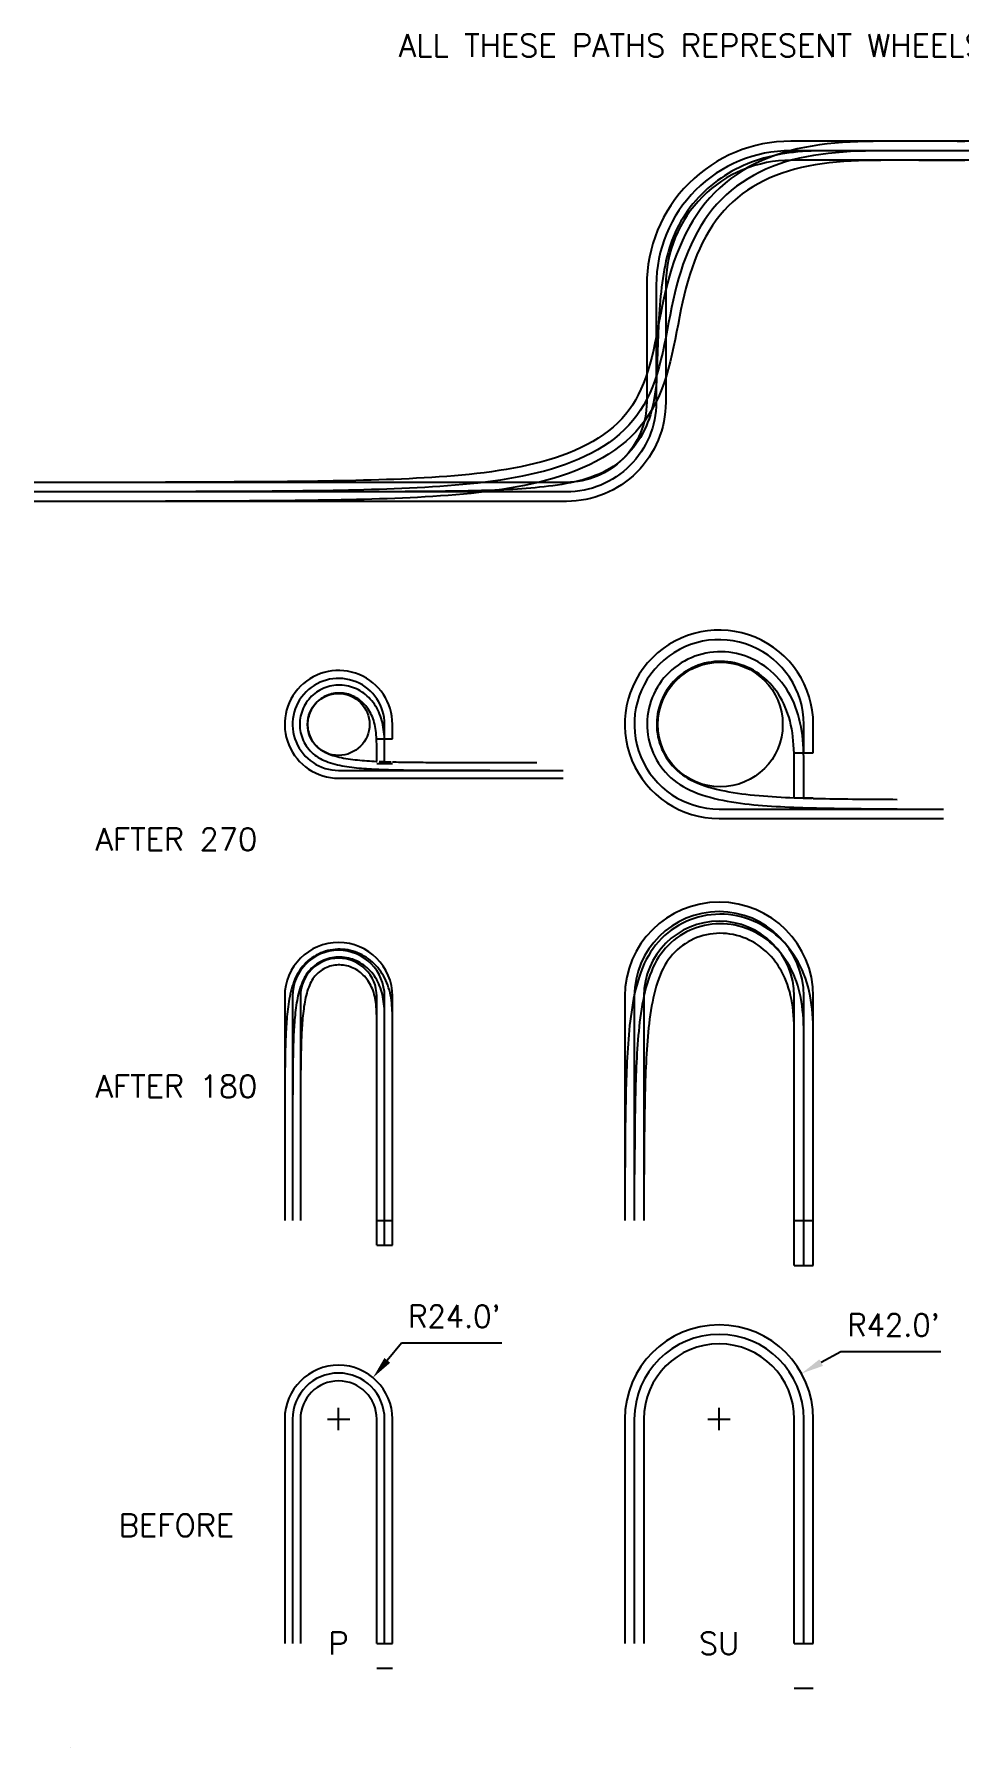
# Model space of a CAD drawing. Extents: x -16 to 1510, y -28 to 1191.
# Drawn here: x -16 to 396, y 0 to 764 of the extents above; entities that cross this region are included whole.
import ezdxf
from ezdxf.enums import TextEntityAlignment as Align

# ---------------------------------------------------------------- set-up
doc = ezdxf.new("R2010")
doc.units = 0
doc.header["$MEASUREMENT"] = 0
for name, color, linetype in [('C-TURN-TRCK-BODY', 1, 'Continuous'), ('CENTERLINE', 2, 'Continuous'), ('checkcircle', 1, 'Continuous'), ('FRONT WHEEL', 3, 'Continuous'), ('REAR WHEEL', 6, 'Continuous'), ('STARTING AXLES', 7, 'Continuous'), ('text', 7, 'Continuous')]:
    doc.layers.add(name, color=color, linetype=linetype)
doc.styles.add('ROMANS', font='romans.shx', dxfattribs={"width": 0.95})
doc.styles.get("Standard").update_dxf_attribs({"font": 'ROMANS.shx', "width": 0.95})
doc.dimstyles.get("Standard").update_dxf_attribs({"dimscale": 100, "dimtxt": 0.1, "dimasz": 0.1, "dimexe": 0.05, "dimexo": 0.05, "dimgap": 0.025, "dimtad": 0, "dimtih": 1, "dimtoh": 1, "dimdec": 1, "dimzin": 0, "dimdsep": 46, "dimtxsty": 'ROMANS', "dimcen": 0.05, "dimadec": 0, "dimazin": 0, "dimtfac": 1, "dimtdec": 1, "dimtofl": 0, "dimtmove": 0, "dimatfit": 3, "dimfxl": 1, "dimtvp": 1, "dimtolj": 1, "dimtzin": 0, "dimarcsym": 0})

# ---------------------------------------------------------------- blocks, each defined once
blk = doc.blocks.new('*D1')
at = {"layer": 'Defpoints', "color": 0, "transparency": 16777216}
for p in [(134.97, 164.98), (119.64, 146.51)]:
    blk.add_point(p, dxfattribs=at)
at = {"layer": 'text', "color": 0, "lineweight": -2, "transparency": 16777216}
for p, q in [((147.74, 180.37), (141.35, 172.68)), ((192.31, 180.37), (147.74, 180.37)), ((114.64, 146.51), (124.64, 146.51)), ((119.64, 141.51), (119.64, 151.51))]:
    blk.add_line(p, q, dxfattribs=at)
at = {"layer": 'text', "color": 0, "transparency": 16777216}
blk.add_solid([(140.07, 173.74), (142.63, 171.61), (134.97, 164.98)], dxfattribs=at)
at = {"layer": 'text', "color": 0, "transparency": 16777216, "insert": (171.27, 192.28), "char_height": 10, "attachment_point": 5, "style": 'ROMANS'}
blk.add_mtext("\\A1;R24.0'", dxfattribs=at)
blk = doc.blocks.new('*D2')
at = {"layer": 'Defpoints', "color": 0, "transparency": 16777216}
for p in [(325.93, 166.84), (289.17, 146.51)]:
    blk.add_point(p, dxfattribs=at)
at = {"layer": 'text', "color": 0, "lineweight": -2, "transparency": 16777216}
for p, q in [((343.43, 176.52), (334.68, 171.68)), ((388, 176.52), (343.43, 176.52)), ((284.17, 146.51), (294.17, 146.51)), ((289.17, 141.51), (289.17, 151.51))]:
    blk.add_line(p, q, dxfattribs=at)
at = {"layer": 'text', "color": 0, "transparency": 16777216}
blk.add_solid([(333.87, 173.14), (335.49, 170.22), (325.93, 166.84)], dxfattribs=at)
at = {"layer": 'text', "color": 0, "transparency": 16777216, "insert": (366.97, 188.42), "char_height": 10, "attachment_point": 5, "style": 'ROMANS'}
blk.add_mtext("\\A1;R42.0'", dxfattribs=at)

msp = doc.modelspace()

# ---------------------------------------------------------------- linework, layer by layer
at = {"layer": 'C-TURN-TRCK-BODY'}
msp.add_lwpolyline([(0, 0), (0, 0)], close=True, dxfattribs=at)
at = {"layer": 'CENTERLINE'}
for points in [[(905.59, 559.84), (670.65, 559.84, -0.414214), (630.65, 599.84), (630.65, 631.93, 0.414214), (550.65, 711.93), (321.17, 711.93, 0.414214), (261.17, 651.93), (261.17, 599.84, -0.414214), (221.17, 559.84), (-15.94, 559.84)], [(326.92, 443.44), (326.92, 456.2, 2.414214), (289.17, 418.45), (389.17, 418.45)], [(140.14, 449.69), (140.14, 456.2, 2.414214), (119.64, 435.7), (219.64, 435.7)], [(326.92, 234.97), (326.92, 334.97, 1), (251.42, 334.97), (251.42, 234.97)], [(140.14, 234.97), (140.14, 334.97, 1), (99.14, 334.97), (99.14, 234.97)], [(326.92, 46.51), (326.92, 146.51, 1), (251.42, 146.51), (251.42, 46.51)], [(140.14, 46.51), (140.14, 146.51, 1), (99.14, 146.51), (99.14, 46.51)]]:
    msp.add_lwpolyline(points, format="xyb", dxfattribs=at)
for points in [[(396.18, 711.93), (394.18, 711.93), (392.18, 711.93), (390.18, 711.93), (388.18, 711.93), (386.18, 711.93), (384.18, 711.93), (382.18, 711.93), (380.18, 711.93), (378.18, 711.93), (376.18, 711.93), (374.18, 711.93), (372.18, 711.93), (370.18, 711.93), (368.18, 711.93), (366.18, 711.93), (364.18, 711.93), (362.18, 711.93), (360.18, 711.93), (358.18, 711.93), (356.18, 711.93), (354.18, 711.93), (352.18, 711.93), (350.18, 711.93), (348.18, 711.93), (346.18, 711.93), (344.18, 711.93), (342.18, 711.93), (340.18, 711.93), (338.18, 711.92), (336.18, 711.91), (334.19, 711.88), (332.2, 711.84), (330.22, 711.76), (328.25, 711.67), (326.28, 711.54), (324.32, 711.37), (322.37, 711.18), (320.43, 710.94), (318.5, 710.66), (316.58, 710.34), (314.67, 709.97), (312.78, 709.56), (310.9, 709.1), (309.04, 708.59), (307.2, 708.04), (305.37, 707.43), (303.57, 706.78), (301.79, 706.07), (300.03, 705.32), (298.29, 704.51), (296.59, 703.66), (294.91, 702.76), (293.26, 701.8), (291.64, 700.8), (290.06, 699.75), (288.5, 698.65), (286.99, 697.5), (285.51, 696.31), (284.08, 695.07), (282.68, 693.79), (281.33, 692.47), (280.01, 691.1), (278.75, 689.69), (277.53, 688.24), (276.36, 686.76), (275.24, 685.23), (274.17, 683.68), (273.15, 682.08), (272.18, 680.46), (271.26, 678.81), (270.41, 677.12), (269.6, 675.41), (268.86, 673.68), (268.17, 671.92), (267.54, 670.14), (266.96, 668.32), (266.43, 666.48), (265.94, 664.6), (265.5, 662.71), (265.1, 660.79), (264.73, 658.86), (264.39, 656.92), (264.09, 654.96), (263.82, 653), (263.57, 651.04), (263.34, 649.06), (263.13, 647.08), (262.95, 645.1), (262.78, 643.11), (262.63, 641.13), (262.49, 639.14), (262.36, 637.14), (262.25, 635.15), (262.15, 633.16), (262.06, 631.16), (261.97, 629.16), (261.9, 627.17), (261.83, 625.17), (261.76, 623.17), (261.71, 621.17), (261.66, 619.17), (261.61, 617.17), (261.55, 615.18), (261.47, 613.19), (261.37, 611.21), (261.25, 609.25), (261.08, 607.3), (260.87, 605.37), (260.62, 603.45), (260.32, 601.55), (259.97, 599.68), (259.56, 597.83), (259.09, 596), (258.56, 594.2), (257.98, 592.43), (257.33, 590.7), (256.62, 589), (255.85, 587.33), (255.01, 585.7), (254.11, 584.12), (253.15, 582.58), (252.14, 581.09), (251.06, 579.64), (249.92, 578.25), (248.72, 576.92), (247.47, 575.64), (246.17, 574.43), (244.82, 573.28), (243.41, 572.19), (241.96, 571.17), (240.47, 570.22), (238.94, 569.35), (237.35, 568.54), (235.7, 567.78), (233.99, 567.08), (232.23, 566.43), (230.43, 565.83), (228.59, 565.28), (226.73, 564.78), (224.84, 564.32), (222.93, 563.91), (221, 563.52), (219.07, 563.18), (217.12, 562.86), (215.16, 562.58), (213.19, 562.32), (211.22, 562.08), (209.24, 561.87), (207.26, 561.68), (205.28, 561.5), (203.29, 561.35), (201.3, 561.2), (199.31, 561.07), (197.32, 560.95), (195.32, 560.85), (193.33, 560.75), (191.33, 560.67), (189.33, 560.59), (187.34, 560.51), (185.34, 560.45), (183.34, 560.39), (181.34, 560.34), (179.34, 560.29), (177.34, 560.25), (175.34, 560.21), (173.34, 560.17), (171.34, 560.14), (169.34, 560.11), (167.35, 560.09), (165.35, 560.06), (163.35, 560.04), (161.35, 560.02), (159.35, 560), (157.35, 559.99), (155.35, 559.97), (153.35, 559.96), (151.35, 559.95), (149.35, 559.94), (147.35, 559.93), (145.35, 559.92), (143.35, 559.91), (141.35, 559.9), (139.35, 559.9), (137.35, 559.89), (135.35, 559.89), (133.35, 559.88), (131.35, 559.88), (129.35, 559.87), (127.35, 559.87), (125.35, 559.87), (123.35, 559.86), (121.35, 559.86), (119.35, 559.86), (117.35, 559.86), (115.35, 559.85), (113.35, 559.85), (111.35, 559.85), (109.35, 559.85), (107.35, 559.85), (105.35, 559.85), (103.35, 559.85), (101.35, 559.85), (99.35, 559.84), (97.35, 559.84), (95.35, 559.84), (93.35, 559.84), (91.35, 559.84), (89.35, 559.84), (87.35, 559.84), (85.35, 559.84), (83.35, 559.84), (81.35, 559.84), (79.35, 559.84), (77.35, 559.84), (75.35, 559.84), (73.35, 559.84), (71.35, 559.84), (69.35, 559.84), (67.35, 559.84), (65.35, 559.84), (63.35, 559.84), (61.35, 559.84), (59.35, 559.84), (57.35, 559.84), (55.35, 559.84), (53.35, 559.84), (51.35, 559.84), (49.35, 559.84), (47.35, 559.84), (45.35, 559.84), (43.35, 559.84), (41.35, 559.84), (39.35, 559.84), (37.35, 559.84), (35.35, 559.84), (33.35, 559.84), (31.35, 559.84), (29.35, 559.84), (27.35, 559.84), (25.35, 559.84), (23.35, 559.84), (21.35, 559.84), (19.35, 559.84), (17.35, 559.84), (15.35, 559.84), (13.35, 559.84), (11.35, 559.84), (9.35, 559.84), (7.35, 559.84), (5.35, 559.84)], [(398.65, 711.85), (395.25, 711.85), (391.85, 711.86), (388.45, 711.87), (385.05, 711.87), (381.65, 711.88), (378.25, 711.88), (374.85, 711.89), (371.45, 711.89), (368.05, 711.89), (364.66, 711.89), (361.26, 711.87), (357.87, 711.83), (354.48, 711.76), (351.11, 711.66), (347.75, 711.51), (344.41, 711.31), (341.09, 711.05), (337.8, 710.72), (334.54, 710.31), (331.31, 709.82), (328.12, 709.24), (324.97, 708.57), (321.87, 707.8), (318.83, 706.93), (315.84, 705.95), (312.91, 704.86), (310.05, 703.67), (307.27, 702.37), (304.56, 700.95), (301.94, 699.43), (299.41, 697.8), (296.97, 696.07), (294.63, 694.23), (292.4, 692.29), (290.27, 690.25), (288.24, 688.1), (286.31, 685.84), (284.47, 683.47), (282.73, 680.99), (281.08, 678.41), (279.52, 675.74), (278.05, 672.97), (276.68, 670.12), (275.4, 667.2), (274.21, 664.21), (273.1, 661.16), (272.07, 658.06), (271.13, 654.92), (270.25, 651.73), (269.45, 648.51), (268.7, 645.26), (268, 641.96), (267.34, 638.65), (266.7, 635.31), (266.07, 631.97), (265.43, 628.64), (264.76, 625.33), (264.05, 622.05), (263.28, 618.83), (262.45, 615.66), (261.54, 612.57), (260.54, 609.56), (259.45, 606.66), (258.26, 603.85), (256.97, 601.17), (255.58, 598.61), (254.09, 596.18), (252.48, 593.87), (250.76, 591.65), (248.9, 589.53), (246.91, 587.49), (244.79, 585.54), (242.54, 583.68), (240.16, 581.9), (237.67, 580.22), (235.06, 578.63), (232.36, 577.13), (229.56, 575.72), (226.68, 574.41), (223.72, 573.18), (220.7, 572.04), (217.62, 570.99), (214.5, 570.02), (211.33, 569.12), (208.13, 568.3), (204.89, 567.54), (201.63, 566.85), (198.34, 566.21), (195.04, 565.63), (191.72, 565.1), (188.38, 564.62), (185.04, 564.18), (181.69, 563.78), (178.32, 563.41), (174.96, 563.08), (171.58, 562.78), (168.2, 562.5), (164.82, 562.25), (161.44, 562.03), (158.05, 561.82), (154.66, 561.64), (151.27, 561.47), (147.87, 561.31), (144.48, 561.17), (141.08, 561.05), (137.69, 560.93), (134.29, 560.83), (130.89, 560.74), (127.49, 560.65), (124.1, 560.57), (120.7, 560.5), (117.3, 560.44), (113.9, 560.38), (110.5, 560.33), (107.1, 560.29), (103.7, 560.24), (100.3, 560.2), (96.9, 560.17), (93.5, 560.14), (90.1, 560.11), (86.7, 560.08), (83.3, 560.06), (79.9, 560.04), (76.5, 560.02), (73.1, 560), (69.7, 559.99), (66.3, 559.97), (62.9, 559.96), (59.5, 559.95), (56.1, 559.94), (52.7, 559.93), (49.3, 559.92), (45.9, 559.91), (42.5, 559.9)], [(326.92, 423.44), (326.92, 425.44), (326.92, 427.44), (326.92, 429.44), (326.92, 431.44), (326.92, 433.44), (326.92, 435.44), (326.92, 437.44), (326.92, 439.43), (326.89, 441.42), (326.85, 443.4), (326.77, 445.37), (326.65, 447.32), (326.49, 449.26), (326.29, 451.17), (326.03, 453.07), (325.72, 454.94), (325.35, 456.79), (324.92, 458.61), (324.43, 460.41), (323.88, 462.17), (323.26, 463.9), (322.57, 465.6), (321.82, 467.26), (321.01, 468.87), (320.13, 470.44), (319.19, 471.97), (318.19, 473.44), (317.12, 474.86), (315.99, 476.23), (314.81, 477.54), (313.56, 478.79), (312.27, 479.97), (310.92, 481.09), (309.52, 482.13), (308.08, 483.11), (306.59, 484.01), (305.06, 484.83), (303.5, 485.58), (301.9, 486.25), (300.28, 486.83), (298.63, 487.33), (296.96, 487.75), (295.27, 488.08), (293.57, 488.32), (291.86, 488.47), (290.15, 488.54), (288.43, 488.52), (286.73, 488.41), (285.03, 488.21), (283.34, 487.93), (281.67, 487.55), (280.03, 487.1), (278.41, 486.55), (276.83, 485.93), (275.28, 485.22), (273.76, 484.43), (272.3, 483.56), (270.88, 482.62), (269.51, 481.61), (268.2, 480.53), (266.95, 479.37), (265.76, 478.16), (264.63, 476.88), (263.58, 475.55), (262.59, 474.17), (261.68, 472.73), (260.85, 471.25), (260.1, 469.73), (259.43, 468.17), (258.84, 466.57), (258.33, 464.95), (257.92, 463.3), (257.59, 461.64), (257.35, 459.96), (257.2, 458.27), (257.13, 456.57), (257.16, 454.87), (257.28, 453.18), (257.48, 451.5), (257.78, 449.82), (258.16, 448.17), (258.63, 446.54), (259.19, 444.94), (259.83, 443.37), (260.55, 441.83), (261.35, 440.33), (262.23, 438.88), (263.19, 437.48), (264.22, 436.13), (265.31, 434.84), (266.48, 433.61), (267.71, 432.44), (269, 431.33), (270.34, 430.3), (271.74, 429.34), (273.2, 428.45), (274.74, 427.61), (276.35, 426.82), (278.03, 426.09), (279.77, 425.41), (281.55, 424.78), (283.36, 424.2), (285.21, 423.68), (287.09, 423.19), (288.99, 422.75), (290.9, 422.35), (292.83, 421.99), (294.78, 421.65), (296.73, 421.35), (298.69, 421.08), (300.66, 420.83), (302.63, 420.6), (304.61, 420.4), (306.6, 420.22), (308.58, 420.05), (310.57, 419.9), (312.56, 419.76), (314.55, 419.63), (316.55, 419.52), (318.54, 419.42), (320.54, 419.33), (322.53, 419.24), (324.53, 419.17), (326.53, 419.1), (328.53, 419.04), (330.53, 418.98), (332.52, 418.93), (334.52, 418.89), (336.52, 418.84), (338.52, 418.81), (340.52, 418.77), (342.52, 418.74), (344.52, 418.71), (346.52, 418.69), (348.52, 418.67), (350.52, 418.65), (352.52, 418.63), (354.52, 418.61), (356.52, 418.59), (358.52, 418.58), (360.52, 418.57), (362.52, 418.56), (364.52, 418.55), (366.52, 418.54), (368.52, 418.53)], [(140.14, 438.69), (140.14, 439.79), (140.14, 440.89), (140.14, 441.99), (140.14, 443.09), (140.14, 444.19), (140.14, 445.29), (140.14, 446.39), (140.13, 447.48), (140.11, 448.57), (140.08, 449.66), (140.03, 450.74), (139.95, 451.81), (139.85, 452.86), (139.73, 453.91), (139.57, 454.95), (139.38, 455.97), (139.16, 456.98), (138.91, 457.97), (138.62, 458.95), (138.29, 459.91), (137.93, 460.85), (137.54, 461.76), (137.1, 462.66), (136.64, 463.53), (136.13, 464.38), (135.6, 465.2), (135.02, 465.99), (134.42, 466.75), (133.78, 467.48), (133.11, 468.18), (132.4, 468.84), (131.67, 469.46), (130.92, 470.05), (130.13, 470.59), (129.32, 471.1), (128.49, 471.56), (127.64, 471.98), (126.77, 472.36), (125.88, 472.69), (124.98, 472.98), (124.07, 473.21), (123.15, 473.4), (122.22, 473.55), (121.28, 473.64), (120.34, 473.69), (119.41, 473.68), (118.47, 473.63), (117.54, 473.53), (116.61, 473.38), (115.7, 473.18), (114.8, 472.93), (113.91, 472.64), (113.04, 472.3), (112.19, 471.92), (111.36, 471.49), (110.56, 471.01), (109.78, 470.5), (109.03, 469.95), (108.31, 469.35), (107.63, 468.72), (106.98, 468.06), (106.36, 467.36), (105.78, 466.63), (105.25, 465.87), (104.75, 465.08), (104.3, 464.27), (103.89, 463.43), (103.53, 462.58), (103.21, 461.7), (102.94, 460.81), (102.72, 459.91), (102.55, 459), (102.43, 458.08), (102.35, 457.15), (102.33, 456.22), (102.35, 455.29), (102.43, 454.37), (102.55, 453.45), (102.72, 452.54), (102.95, 451.63), (103.22, 450.74), (103.53, 449.87), (103.9, 449.02), (104.3, 448.18), (104.76, 447.37), (105.25, 446.59), (105.79, 445.83), (106.36, 445.1), (106.98, 444.41), (107.63, 443.74), (108.32, 443.12), (109.03, 442.53), (109.78, 441.98), (110.56, 441.47), (111.38, 440.99), (112.25, 440.54), (113.15, 440.12), (114.09, 439.73), (115.06, 439.37), (116.04, 439.04), (117.05, 438.74), (118.08, 438.46), (119.11, 438.2), (120.16, 437.97), (121.22, 437.76), (122.28, 437.56), (123.35, 437.39), (124.43, 437.23), (125.51, 437.08), (126.6, 436.95), (127.68, 436.83), (128.77, 436.73), (129.86, 436.63), (130.96, 436.54), (132.05, 436.46), (133.15, 436.39), (134.24, 436.32), (135.34, 436.26), (136.44, 436.21), (137.53, 436.16), (138.63, 436.12), (139.73, 436.08), (140.83, 436.04), (141.93, 436.01), (143.03, 435.98), (144.13, 435.95), (145.23, 435.93), (146.33, 435.91), (147.43, 435.89), (148.53, 435.87), (149.63, 435.85), (150.73, 435.84), (151.83, 435.83), (152.92, 435.81), (154.02, 435.8), (155.12, 435.79), (156.22, 435.78), (157.32, 435.78), (158.42, 435.77), (159.52, 435.76), (160.62, 435.76), (161.72, 435.75), (162.82, 435.75), (163.92, 435.74), (165.02, 435.74), (166.12, 435.73), (167.22, 435.73), (168.32, 435.73), (169.42, 435.73), (170.52, 435.72), (171.62, 435.72), (172.72, 435.72), (173.82, 435.72), (174.92, 435.72), (176.02, 435.71), (177.12, 435.71), (178.22, 435.71), (179.32, 435.71), (180.42, 435.71), (181.52, 435.71), (182.62, 435.71), (183.72, 435.71), (184.82, 435.71), (185.92, 435.71), (187.02, 435.71), (188.12, 435.7), (189.22, 435.7), (190.32, 435.7), (191.42, 435.7), (192.52, 435.7), (193.62, 435.7), (194.72, 435.7), (195.82, 435.7), (196.92, 435.7), (198.02, 435.7), (199.12, 435.7), (200.22, 435.7), (201.32, 435.7), (202.42, 435.7), (203.52, 435.7), (204.62, 435.7), (205.72, 435.7), (206.82, 435.7), (207.92, 435.7)], [(326.92, 214.97), (326.92, 216.97), (326.92, 218.97), (326.92, 220.97), (326.92, 222.97), (326.92, 224.97), (326.92, 226.97), (326.92, 228.97), (326.92, 230.97), (326.92, 232.97), (326.92, 234.97), (326.92, 236.97), (326.92, 238.97), (326.92, 240.97), (326.92, 242.97), (326.92, 244.97), (326.92, 246.97), (326.92, 248.97), (326.92, 250.97), (326.92, 252.97), (326.92, 254.97), (326.92, 256.97), (326.92, 258.97), (326.92, 260.97), (326.92, 262.97), (326.92, 264.97), (326.92, 266.97), (326.92, 268.97), (326.92, 270.97), (326.92, 272.97), (326.92, 274.97), (326.92, 276.97), (326.92, 278.97), (326.92, 280.97), (326.92, 282.97), (326.92, 284.97), (326.92, 286.97), (326.92, 288.97), (326.92, 290.97), (326.92, 292.97), (326.92, 294.97), (326.92, 296.97), (326.92, 298.97), (326.92, 300.97), (326.92, 302.97), (326.92, 304.97), (326.92, 306.97), (326.92, 308.97), (326.92, 310.97), (326.92, 312.97), (326.92, 314.97), (326.92, 316.97), (326.91, 318.96), (326.88, 320.95), (326.82, 322.92), (326.73, 324.88), (326.6, 326.83), (326.42, 328.76), (326.2, 330.66), (325.92, 332.55), (325.59, 334.42), (325.19, 336.26), (324.74, 338.07), (324.23, 339.85), (323.65, 341.6), (323, 343.32), (322.3, 345), (321.52, 346.64), (320.68, 348.24), (319.78, 349.8), (318.81, 351.3), (317.79, 352.76), (316.7, 354.16), (315.55, 355.51), (314.34, 356.79), (313.07, 358.01), (311.76, 359.17), (310.39, 360.26), (308.97, 361.28), (307.51, 362.23), (306.01, 363.1), (304.47, 363.9), (302.89, 364.61), (301.29, 365.25), (299.65, 365.8), (297.99, 366.27), (296.32, 366.65), (294.62, 366.95), (292.92, 367.16), (291.21, 367.28), (289.49, 367.31), (287.78, 367.26), (286.08, 367.11), (284.38, 366.88), (282.7, 366.56), (281.04, 366.16), (279.41, 365.67), (277.8, 365.09), (276.23, 364.43), (274.69, 363.69), (273.2, 362.88), (271.75, 361.98), (270.35, 361.01), (269, 359.97), (267.71, 358.86), (266.48, 357.69), (265.32, 356.45), (264.22, 355.15), (263.19, 353.8), (262.24, 352.39), (261.35, 350.93), (260.51, 349.38), (259.73, 347.76), (259, 346.07), (258.32, 344.33), (257.7, 342.55), (257.13, 340.73), (256.61, 338.88), (256.13, 337), (255.69, 335.1), (255.29, 333.19), (254.93, 331.25), (254.6, 329.31), (254.3, 327.36), (254.03, 325.39), (253.78, 323.42), (253.56, 321.45), (253.36, 319.47), (253.17, 317.49), (253.01, 315.5), (252.86, 313.51), (252.72, 311.52), (252.6, 309.53), (252.49, 307.53), (252.39, 305.54), (252.29, 303.54), (252.21, 301.55), (252.14, 299.55), (252.07, 297.55), (252.01, 295.55), (251.95, 293.56), (251.9, 291.56), (251.86, 289.56), (251.81, 287.56), (251.78, 285.56), (251.74, 283.56), (251.71, 281.56), (251.69, 279.56), (251.66, 277.56), (251.64, 275.56), (251.62, 273.56), (251.6, 271.56), (251.58, 269.56), (251.57, 267.56), (251.55, 265.56), (251.54, 263.56), (251.53, 261.56), (251.52, 259.56), (251.51, 257.56), (251.5, 255.56)], [(140.14, 223.97), (140.14, 225.07), (140.14, 226.17), (140.14, 227.27), (140.14, 228.37), (140.14, 229.47), (140.14, 230.57), (140.14, 231.67), (140.14, 232.77), (140.14, 233.87), (140.14, 234.97), (140.14, 236.07), (140.14, 237.17), (140.14, 238.27), (140.14, 239.37), (140.14, 240.47), (140.14, 241.57), (140.14, 242.67), (140.14, 243.77), (140.14, 244.87), (140.14, 245.97), (140.14, 247.07), (140.14, 248.17), (140.14, 249.27), (140.14, 250.37), (140.14, 251.47), (140.14, 252.57), (140.14, 253.67), (140.14, 254.77), (140.14, 255.87), (140.14, 256.97), (140.14, 258.07), (140.14, 259.17), (140.14, 260.27), (140.14, 261.37), (140.14, 262.47), (140.14, 263.57), (140.14, 264.67), (140.14, 265.77), (140.14, 266.87), (140.14, 267.97), (140.14, 269.07), (140.14, 270.17), (140.14, 271.27), (140.14, 272.37), (140.14, 273.47), (140.14, 274.57), (140.14, 275.67), (140.14, 276.77), (140.14, 277.87), (140.14, 278.97), (140.14, 280.07), (140.14, 281.17), (140.14, 282.27), (140.14, 283.37), (140.14, 284.47), (140.14, 285.57), (140.14, 286.67), (140.14, 287.77), (140.14, 288.87), (140.14, 289.97), (140.14, 291.07), (140.14, 292.17), (140.14, 293.27), (140.14, 294.37), (140.14, 295.47), (140.14, 296.57), (140.14, 297.67), (140.14, 298.77), (140.14, 299.87), (140.14, 300.97), (140.14, 302.07), (140.14, 303.17), (140.14, 304.27), (140.14, 305.37), (140.14, 306.47), (140.14, 307.57), (140.14, 308.67), (140.14, 309.77), (140.14, 310.87), (140.14, 311.97), (140.14, 313.07), (140.14, 314.17), (140.14, 315.27), (140.14, 316.37), (140.14, 317.47), (140.14, 318.57), (140.14, 319.67), (140.14, 320.77), (140.14, 321.87), (140.14, 322.97), (140.14, 324.07), (140.14, 325.17), (140.13, 326.26), (140.11, 327.36), (140.08, 328.44), (140.03, 329.52), (139.95, 330.59), (139.85, 331.64), (139.72, 332.69), (139.57, 333.73), (139.38, 334.75), (139.16, 335.76), (138.9, 336.75), (138.61, 337.73), (138.29, 338.69), (137.93, 339.62), (137.53, 340.54), (137.1, 341.44), (136.63, 342.31), (136.13, 343.16), (135.59, 343.98), (135.02, 344.77), (134.41, 345.53), (133.77, 346.26), (133.1, 346.95), (132.4, 347.61), (131.66, 348.24), (130.91, 348.82), (130.12, 349.37), (129.31, 349.87), (128.48, 350.34), (127.63, 350.76), (126.76, 351.13), (125.87, 351.46), (124.97, 351.75), (124.06, 351.98), (123.14, 352.17), (122.21, 352.32), (121.27, 352.41), (120.33, 352.45), (119.39, 352.45), (118.46, 352.4), (117.53, 352.29), (116.6, 352.14), (115.69, 351.94), (114.79, 351.7), (113.9, 351.4), (113.03, 351.06), (112.18, 350.68), (111.35, 350.25), (110.55, 349.78), (109.77, 349.26), (109.02, 348.71), (108.3, 348.11), (107.62, 347.48), (106.97, 346.82), (106.35, 346.12), (105.78, 345.39), (105.24, 344.63), (104.75, 343.84), (104.28, 343), (103.84, 342.12), (103.43, 341.2), (103.05, 340.25), (102.7, 339.28), (102.37, 338.29), (102.08, 337.27), (101.81, 336.24), (101.56, 335.2), (101.33, 334.15), (101.13, 333.09), (100.94, 332.02), (100.77, 330.95), (100.62, 329.87), (100.48, 328.79), (100.35, 327.7), (100.24, 326.62), (100.13, 325.53), (100.04, 324.43), (99.95, 323.34), (99.88, 322.25), (99.81, 321.15), (99.74, 320.05), (99.69, 318.96), (99.63, 317.86), (99.59, 316.76), (99.55, 315.66), (99.51, 314.56), (99.47, 313.47), (99.44, 312.37), (99.41, 311.27), (99.39, 310.17), (99.36, 309.07), (99.34, 307.97), (99.32, 306.87), (99.31, 305.77), (99.29, 304.67), (99.28, 303.57), (99.26, 302.47), (99.25, 301.37), (99.24, 300.27), (99.23, 299.17), (99.22, 298.07), (99.21, 296.97), (99.21, 295.87), (99.2, 294.77), (99.2, 293.67), (99.19, 292.57), (99.19, 291.47), (99.18, 290.37), (99.18, 289.27), (99.17, 288.17), (99.17, 287.07), (99.17, 285.97), (99.17, 284.87), (99.16, 283.77), (99.16, 282.67), (99.16, 281.57), (99.16, 280.47), (99.16, 279.37), (99.15, 278.27), (99.15, 277.17), (99.15, 276.07), (99.15, 274.97), (99.15, 273.87), (99.15, 272.77), (99.15, 271.67), (99.15, 270.57), (99.15, 269.47), (99.15, 268.37), (99.15, 267.27), (99.15, 266.17), (99.15, 265.07), (99.14, 263.97), (99.14, 262.87), (99.14, 261.77), (99.14, 260.67), (99.14, 259.57), (99.14, 258.47), (99.14, 257.37), (99.14, 256.27), (99.14, 255.17), (99.14, 254.07), (99.14, 252.97), (99.14, 251.87), (99.14, 250.77), (99.14, 249.67), (99.14, 248.57), (99.14, 247.47), (99.14, 246.37)]]:
    msp.add_lwpolyline(points, dxfattribs=at)
at = {"layer": 'checkcircle'}
for centre, radius in [((289.71, 456.15), 27.8), ((119.62, 456.17), 13.8)]:
    msp.add_circle(centre, radius, dxfattribs=at)
at = {"layer": 'FRONT WHEEL'}
for points in [[(905.59, 564.09), (670.65, 564.09, -0.414214), (634.9, 599.84), (634.9, 631.93, 0.414214), (550.65, 716.18), (321.17, 716.18, 0.414214), (256.92, 651.93), (256.92, 599.84, -0.414214), (221.17, 564.09), (-15.94, 564.09)], [(905.59, 555.59), (670.65, 555.59, -0.414214), (626.4, 599.84), (626.4, 631.93, 0.414214), (550.65, 707.68), (321.17, 707.68, 0.414214), (265.42, 651.93), (265.42, 599.84, -0.414214), (221.17, 555.59), (-15.94, 555.59)], [(331.17, 443.44), (331.17, 456.2, 2.414214), (289.17, 414.2), (389.17, 414.2)], [(143.64, 449.69), (143.64, 456.2, 2.414214), (119.64, 432.2), (219.64, 432.2)], [(331.17, 234.97), (331.17, 334.97, 1), (247.17, 334.97), (247.17, 234.97)], [(322.67, 234.97), (322.67, 334.97, 1), (255.67, 334.97), (255.67, 234.97)], [(143.64, 234.97), (143.64, 334.97, 1), (95.64, 334.97), (95.64, 234.97)], [(136.64, 234.97), (136.64, 334.97, 1), (102.64, 334.97), (102.64, 234.97)], [(331.17, 46.51), (331.17, 146.51, 1), (247.17, 146.51), (247.17, 46.51)], [(322.67, 46.51), (322.67, 146.51, 1), (255.67, 146.51), (255.67, 46.51)], [(143.64, 46.51), (143.64, 146.51, 1), (95.64, 146.51), (95.64, 46.51)], [(136.64, 46.51), (136.64, 146.51, 1), (102.64, 146.51), (102.64, 46.51)]]:
    msp.add_lwpolyline(points, format="xyb", dxfattribs=at)
for points in [[(326.67, 423.35), (328.65, 423.29)], [(328.65, 423.29), (330.64, 423.23)]]:
    msp.add_lwpolyline(points, dxfattribs=at)
at = {"layer": 'REAR WHEEL'}
for points in [[(398.66, 716.1), (395.26, 716.1), (391.86, 716.11), (388.46, 716.12), (385.06, 716.12), (381.66, 716.13), (378.26, 716.13), (374.86, 716.14), (371.46, 716.14), (368.05, 716.14), (364.64, 716.14), (361.22, 716.12), (357.8, 716.08), (354.38, 716.01), (350.95, 715.91), (347.53, 715.76), (344.12, 715.55), (340.71, 715.29), (337.32, 714.95), (333.95, 714.52), (330.61, 714.02), (327.29, 713.41), (324.01, 712.71), (320.77, 711.91), (317.58, 710.99), (314.44, 709.96), (311.35, 708.82), (308.33, 707.56), (305.38, 706.18), (302.51, 704.68), (299.72, 703.06), (297.02, 701.32), (294.42, 699.47), (291.92, 697.51), (289.53, 695.43), (287.25, 693.24), (285.08, 690.94), (283.01, 688.53), (281.05, 686), (279.2, 683.36), (277.45, 680.63), (275.8, 677.8), (274.26, 674.89), (272.82, 671.9), (271.48, 668.84), (270.24, 665.72), (269.08, 662.55), (268.02, 659.34), (267.04, 656.09), (266.14, 652.81), (265.31, 649.5), (264.55, 646.17), (263.84, 642.82), (263.17, 639.46), (262.53, 636.11), (261.9, 632.77), (261.26, 629.46), (260.6, 626.2), (259.9, 622.99), (259.16, 619.86), (258.35, 616.8), (257.48, 613.84), (256.53, 610.98), (255.5, 608.23), (254.38, 605.61), (253.18, 603.11), (251.9, 600.74), (250.53, 598.51), (249.06, 596.39), (247.48, 594.36), (245.78, 592.41), (243.95, 590.54), (241.99, 588.74), (239.91, 587.02), (237.7, 585.37), (235.37, 583.79), (232.92, 582.3), (230.37, 580.89), (227.72, 579.55), (224.98, 578.3), (222.16, 577.13), (219.26, 576.04), (216.3, 575.03), (213.29, 574.09), (210.22, 573.22), (207.11, 572.42), (203.96, 571.69), (200.78, 571.01), (197.57, 570.39), (194.34, 569.82), (191.08, 569.3), (187.8, 568.83), (184.51, 568.39), (181.2, 568), (177.89, 567.64), (174.56, 567.31), (171.22, 567.01), (167.87, 566.74), (164.52, 566.49), (161.16, 566.27), (157.8, 566.07), (154.43, 565.88), (151.06, 565.71), (147.69, 565.56), (144.31, 565.42), (140.93, 565.3), (137.55, 565.18), (134.17, 565.08), (130.78, 564.99), (127.39, 564.9), (124, 564.82), (120.61, 564.75), (117.22, 564.69), (113.83, 564.63), (110.44, 564.58), (107.04, 564.53), (103.65, 564.49), (100.26, 564.45), (96.86, 564.42), (93.46, 564.39), (90.07, 564.36), (86.67, 564.33), (83.27, 564.31), (79.88, 564.29), (76.48, 564.27), (73.08, 564.25), (69.68, 564.24), (66.29, 564.22), (62.89, 564.21), (59.49, 564.2), (56.09, 564.19), (52.69, 564.18), (49.29, 564.17), (45.89, 564.16), (42.49, 564.15)], [(398.64, 707.6), (395.24, 707.6), (391.85, 707.61), (388.45, 707.62), (385.05, 707.62), (381.65, 707.63), (378.25, 707.63), (374.85, 707.64), (371.45, 707.64), (368.06, 707.64), (364.67, 707.64), (361.29, 707.62), (357.93, 707.58), (354.59, 707.51), (351.27, 707.41), (347.97, 707.27), (344.7, 707.07), (341.47, 706.82), (338.27, 706.5), (335.12, 706.1), (332.01, 705.63), (328.94, 705.07), (325.93, 704.43), (322.97, 703.69), (320.07, 702.86), (317.24, 701.93), (314.47, 700.91), (311.77, 699.78), (309.15, 698.56), (306.61, 697.23), (304.16, 695.81), (301.79, 694.28), (299.52, 692.67), (297.34, 690.96), (295.27, 689.15), (293.29, 687.26), (291.4, 685.26), (289.61, 683.16), (287.89, 680.94), (286.26, 678.62), (284.7, 676.2), (283.24, 673.67), (281.85, 671.05), (280.54, 668.34), (279.32, 665.56), (278.18, 662.69), (277.12, 659.77), (276.13, 656.78), (275.21, 653.74), (274.36, 650.66), (273.58, 647.52), (272.85, 644.34), (272.17, 641.11), (271.51, 637.83), (270.88, 634.51), (270.24, 631.17), (269.6, 627.81), (268.92, 624.46), (268.19, 621.11), (267.4, 617.79), (266.54, 614.52), (265.59, 611.3), (264.55, 608.15), (263.39, 605.08), (262.13, 602.1), (260.75, 599.23), (259.26, 596.48), (257.65, 593.86), (255.91, 591.35), (254.04, 588.95), (252.02, 586.64), (249.87, 584.44), (247.58, 582.34), (245.17, 580.34), (242.62, 578.44), (239.97, 576.64), (237.2, 574.95), (234.34, 573.37), (231.39, 571.89), (228.37, 570.51), (225.28, 569.23), (222.14, 568.04), (218.94, 566.95), (215.71, 565.94), (212.44, 565.02), (209.14, 564.17), (205.82, 563.39), (202.47, 562.68), (199.11, 562.03), (195.74, 561.44), (192.36, 560.9), (188.97, 560.41), (185.57, 559.96), (182.17, 559.55), (178.76, 559.18), (175.35, 558.85), (171.94, 558.54), (168.53, 558.27), (165.12, 558.01), (161.71, 557.79), (158.29, 557.58), (154.88, 557.39), (151.47, 557.22), (148.06, 557.07), (144.64, 556.93), (141.23, 556.8), (137.82, 556.69), (134.41, 556.58), (131, 556.49), (127.6, 556.4), (124.19, 556.33), (120.78, 556.26), (117.37, 556.19), (113.97, 556.13), (110.56, 556.08), (107.16, 556.04), (103.75, 555.99), (100.35, 555.95), (96.95, 555.92), (93.54, 555.89), (90.14, 555.86), (86.74, 555.83), (83.33, 555.81), (79.93, 555.79), (76.53, 555.77), (73.13, 555.75), (69.72, 555.74), (66.32, 555.72), (62.92, 555.71), (59.52, 555.7), (56.12, 555.69), (52.72, 555.68), (49.31, 555.67), (45.91, 555.66), (42.51, 555.65)], [(137.68, 439.66), (138.77, 439.62)], [(138.77, 439.62), (139.85, 439.58)], [(139.85, 439.58), (140.94, 439.54)], [(140.94, 439.54), (142.03, 439.51)], [(142.03, 439.51), (143.12, 439.48)], [(143.64, 439.47), (144.21, 439.45), (145.3, 439.43), (146.39, 439.41), (147.49, 439.39), (148.58, 439.37), (149.67, 439.35), (150.77, 439.34), (151.87, 439.33), (152.96, 439.31), (154.06, 439.3), (155.15, 439.29), (156.25, 439.28), (157.35, 439.28), (158.45, 439.27), (159.54, 439.26), (160.64, 439.26), (161.74, 439.25), (162.84, 439.25), (163.94, 439.24), (165.04, 439.24), (166.14, 439.23), (167.23, 439.23), (168.33, 439.23), (169.43, 439.23), (170.53, 439.22), (171.63, 439.22), (172.73, 439.22), (173.83, 439.22), (174.93, 439.22), (176.03, 439.21), (177.13, 439.21), (178.23, 439.21), (179.33, 439.21), (180.43, 439.21), (181.53, 439.21), (182.63, 439.21), (183.73, 439.21), (184.83, 439.21), (185.93, 439.21), (187.03, 439.21), (188.13, 439.2), (189.23, 439.2), (190.33, 439.2), (191.43, 439.2), (192.53, 439.2), (193.63, 439.2), (194.73, 439.2), (195.83, 439.2), (196.93, 439.2), (198.02, 439.2), (199.12, 439.2), (200.22, 439.2), (201.32, 439.2), (202.42, 439.2), (203.52, 439.2), (204.62, 439.2), (205.72, 439.2), (206.82, 439.2), (207.92, 439.2)], [(322.7, 423.49), (324.68, 423.42)], [(324.68, 423.42), (326.67, 423.35)], [(331.17, 423.22), (332.63, 423.18), (334.62, 423.13), (336.61, 423.09), (338.6, 423.06), (340.59, 423.02), (342.58, 422.99), (344.58, 422.96), (346.57, 422.94), (348.57, 422.92), (350.56, 422.9), (352.56, 422.88), (354.55, 422.86), (356.55, 422.84), (358.55, 422.83), (360.54, 422.82), (362.54, 422.81), (364.54, 422.8), (366.54, 422.79), (368.54, 422.78)], [(331.17, 214.97), (331.17, 216.97), (331.17, 218.97), (331.17, 220.97), (331.17, 222.97), (331.17, 224.97), (331.17, 226.97), (331.17, 228.97), (331.17, 230.97), (331.17, 232.97), (331.17, 234.97), (331.17, 236.97), (331.17, 238.97), (331.17, 240.97), (331.17, 242.97), (331.17, 244.97), (331.17, 246.97), (331.17, 248.97), (331.17, 250.97), (331.17, 252.97), (331.17, 254.97), (331.17, 256.97), (331.17, 258.97), (331.17, 260.97), (331.17, 262.97), (331.17, 264.97), (331.17, 266.97), (331.17, 268.97), (331.17, 270.97), (331.17, 272.97), (331.17, 274.97), (331.17, 276.97), (331.17, 278.97), (331.17, 280.97), (331.17, 282.97), (331.17, 284.97), (331.17, 286.97), (331.17, 288.97), (331.17, 290.97), (331.17, 292.97), (331.17, 294.97), (331.17, 296.97), (331.17, 298.97), (331.17, 300.97), (331.17, 302.97), (331.17, 304.97), (331.17, 306.97), (331.17, 308.97), (331.17, 310.97), (331.17, 312.97), (331.17, 314.97), (331.17, 316.98), (331.16, 319.01), (331.13, 321.04), (331.07, 323.08), (330.97, 325.12), (330.83, 327.16), (330.65, 329.2), (330.41, 331.22), (330.11, 333.24), (329.76, 335.23), (329.33, 337.22), (328.85, 339.17), (328.29, 341.11), (327.66, 343.02), (326.95, 344.89), (326.18, 346.73), (325.33, 348.54), (324.41, 350.3), (323.41, 352.01), (322.34, 353.68), (321.2, 355.29), (319.99, 356.85), (318.71, 358.34), (317.37, 359.77), (315.96, 361.14), (314.49, 362.43), (312.96, 363.65), (311.37, 364.79), (309.74, 365.85), (308.05, 366.83), (306.32, 367.72), (304.55, 368.53), (302.75, 369.24), (300.91, 369.86), (299.04, 370.39), (297.16, 370.82), (295.25, 371.15), (293.33, 371.39), (291.4, 371.52), (289.47, 371.56), (287.53, 371.5), (285.61, 371.34), (283.7, 371.08), (281.8, 370.72), (279.93, 370.26), (278.08, 369.7), (276.27, 369.05), (274.49, 368.31), (272.75, 367.48), (271.06, 366.55), (269.42, 365.54), (267.84, 364.44), (266.32, 363.27), (264.86, 362.01), (263.47, 360.68), (262.15, 359.28), (260.9, 357.81), (259.74, 356.28), (258.66, 354.69), (257.66, 353.04), (256.73, 351.31), (255.86, 349.53), (255.07, 347.69), (254.34, 345.8), (253.67, 343.89), (253.06, 341.95), (252.5, 339.98), (252, 338), (251.54, 336.01), (251.12, 334.01), (250.75, 332), (250.4, 329.99), (250.1, 327.97), (249.82, 325.95), (249.56, 323.93), (249.33, 321.9), (249.13, 319.88), (248.94, 317.86), (248.77, 315.84), (248.62, 313.82), (248.48, 311.8), (248.36, 309.78), (248.24, 307.76), (248.14, 305.74), (248.05, 303.73), (247.96, 301.72), (247.89, 299.7), (247.82, 297.69), (247.76, 295.68), (247.7, 293.67), (247.65, 291.66), (247.61, 289.65), (247.57, 287.64), (247.53, 285.64), (247.49, 283.63), (247.46, 281.62), (247.44, 279.62), (247.41, 277.61), (247.39, 275.61), (247.37, 273.6), (247.35, 271.6), (247.33, 269.6), (247.32, 267.59), (247.3, 265.59), (247.29, 263.59), (247.28, 261.59), (247.27, 259.58), (247.26, 257.58), (247.25, 255.58)], [(322.67, 214.97), (322.67, 216.97), (322.67, 218.97), (322.67, 220.97), (322.67, 222.97), (322.67, 224.97), (322.67, 226.97), (322.67, 228.97), (322.67, 230.97), (322.67, 232.97), (322.67, 234.97), (322.67, 236.97), (322.67, 238.97), (322.67, 240.97), (322.67, 242.97), (322.67, 244.97), (322.67, 246.97), (322.67, 248.97), (322.67, 250.97), (322.67, 252.97), (322.67, 254.97), (322.67, 256.97), (322.67, 258.97), (322.67, 260.97), (322.67, 262.97), (322.67, 264.97), (322.67, 266.97), (322.67, 268.97), (322.67, 270.97), (322.67, 272.97), (322.67, 274.97), (322.67, 276.97), (322.67, 278.97), (322.67, 280.97), (322.67, 282.97), (322.67, 284.97), (322.67, 286.97), (322.67, 288.97), (322.67, 290.97), (322.67, 292.97), (322.67, 294.97), (322.67, 296.97), (322.67, 298.97), (322.67, 300.97), (322.67, 302.97), (322.67, 304.97), (322.67, 306.97), (322.67, 308.97), (322.67, 310.97), (322.67, 312.97), (322.67, 314.97), (322.67, 316.95), (322.66, 318.92), (322.63, 320.85), (322.57, 322.76), (322.49, 324.64), (322.36, 326.49), (322.19, 328.31), (321.98, 330.11), (321.72, 331.87), (321.41, 333.6), (321.05, 335.3), (320.64, 336.96), (320.16, 338.6), (319.64, 340.19), (319.05, 341.75), (318.41, 343.27), (317.72, 344.75), (316.96, 346.19), (316.15, 347.58), (315.29, 348.93), (314.37, 350.23), (313.4, 351.47), (312.38, 352.67), (311.31, 353.81), (310.19, 354.89), (309.03, 355.91), (307.82, 356.87), (306.57, 357.77), (305.29, 358.61), (303.97, 359.37), (302.62, 360.07), (301.23, 360.7), (299.83, 361.26), (298.39, 361.74), (296.94, 362.15), (295.48, 362.48), (294, 362.74), (292.51, 362.92), (291.02, 363.03), (289.52, 363.06), (288.03, 363.01), (286.54, 362.89), (285.07, 362.68), (283.6, 362.41), (282.16, 362.05), (280.74, 361.63), (279.34, 361.13), (277.97, 360.55), (276.64, 359.91), (275.34, 359.2), (274.08, 358.42), (272.86, 357.58), (271.69, 356.68), (270.57, 355.71), (269.5, 354.69), (268.49, 353.62), (267.54, 352.49), (266.64, 351.31), (265.81, 350.09), (265.04, 348.81), (264.3, 347.44), (263.59, 345.99), (262.93, 344.46), (262.31, 342.87), (261.74, 341.21), (261.2, 339.52), (260.71, 337.78), (260.26, 336), (259.84, 334.19), (259.46, 332.36), (259.11, 330.51), (258.8, 328.63), (258.51, 326.74), (258.24, 324.84), (258, 322.92), (257.79, 320.99), (257.59, 319.06), (257.41, 317.11), (257.24, 315.16), (257.1, 313.21), (256.96, 311.24), (256.84, 309.28), (256.73, 307.31), (256.63, 305.34), (256.54, 303.36), (256.46, 301.38), (256.38, 299.4), (256.32, 297.42), (256.25, 295.43), (256.2, 293.44), (256.15, 291.46), (256.1, 289.47), (256.06, 287.48), (256.03, 285.48), (255.99, 283.49), (255.96, 281.5), (255.94, 279.51), (255.91, 277.51), (255.89, 275.52), (255.87, 273.52), (255.85, 271.52), (255.83, 269.53), (255.82, 267.53), (255.8, 265.53), (255.79, 263.54), (255.78, 261.54), (255.77, 259.54), (255.76, 257.54), (255.75, 255.55)], [(143.64, 223.97), (143.64, 225.07), (143.64, 226.17), (143.64, 227.27), (143.64, 228.37), (143.64, 229.47), (143.64, 230.57), (143.64, 231.67), (143.64, 232.77), (143.64, 233.87), (143.64, 234.97), (143.64, 236.07), (143.64, 237.17), (143.64, 238.27), (143.64, 239.37), (143.64, 240.47), (143.64, 241.57), (143.64, 242.67), (143.64, 243.77), (143.64, 244.87), (143.64, 245.97), (143.64, 247.07), (143.64, 248.17), (143.64, 249.27), (143.64, 250.37), (143.64, 251.47), (143.64, 252.57), (143.64, 253.67), (143.64, 254.77), (143.64, 255.87), (143.64, 256.97), (143.64, 258.07), (143.64, 259.17), (143.64, 260.27), (143.64, 261.37), (143.64, 262.47), (143.64, 263.57), (143.64, 264.67), (143.64, 265.77), (143.64, 266.87), (143.64, 267.97), (143.64, 269.07), (143.64, 270.17), (143.64, 271.27), (143.64, 272.37), (143.64, 273.47), (143.64, 274.57), (143.64, 275.67), (143.64, 276.77), (143.64, 277.87), (143.64, 278.97), (143.64, 280.07), (143.64, 281.17), (143.64, 282.27), (143.64, 283.37), (143.64, 284.47), (143.64, 285.57), (143.64, 286.67), (143.64, 287.77), (143.64, 288.87), (143.64, 289.97), (143.64, 291.07), (143.64, 292.17), (143.64, 293.27), (143.64, 294.37), (143.64, 295.47), (143.64, 296.57), (143.64, 297.67), (143.64, 298.77), (143.64, 299.87), (143.64, 300.97), (143.64, 302.07), (143.64, 303.17), (143.64, 304.27), (143.64, 305.37), (143.64, 306.47), (143.64, 307.57), (143.64, 308.67), (143.64, 309.77), (143.64, 310.87), (143.64, 311.97), (143.64, 313.07), (143.64, 314.17), (143.64, 315.27), (143.64, 316.37), (143.64, 317.47), (143.64, 318.57), (143.64, 319.67), (143.64, 320.77), (143.64, 321.87), (143.64, 322.97), (143.64, 324.07), (143.64, 325.18), (143.63, 326.31), (143.61, 327.44), (143.58, 328.58), (143.52, 329.73), (143.44, 330.87), (143.33, 332.02), (143.19, 333.17), (143.02, 334.31), (142.81, 335.44), (142.56, 336.57), (142.28, 337.68), (141.95, 338.79), (141.58, 339.87), (141.17, 340.95), (140.72, 342), (140.22, 343.03), (139.68, 344.03), (139.09, 345.01), (138.47, 345.97), (137.8, 346.89), (137.09, 347.78), (136.34, 348.63), (135.56, 349.44), (134.73, 350.22), (133.87, 350.95), (132.98, 351.64), (132.05, 352.29), (131.09, 352.89), (130.11, 353.44), (129.1, 353.93), (128.07, 354.38), (127.01, 354.77), (125.94, 355.11), (124.85, 355.39), (123.75, 355.62), (122.64, 355.79), (121.53, 355.9), (120.41, 355.95), (119.29, 355.95), (118.17, 355.88), (117.05, 355.76), (115.95, 355.58), (114.86, 355.34), (113.78, 355.05), (112.71, 354.7), (111.67, 354.29), (110.65, 353.83), (109.66, 353.31), (108.7, 352.75), (107.76, 352.13), (106.86, 351.47), (106, 350.75), (105.18, 350), (104.4, 349.2), (103.66, 348.36), (102.97, 347.48), (102.33, 346.57), (101.73, 345.62), (101.18, 344.64), (100.67, 343.62), (100.2, 342.57), (99.78, 341.5), (99.38, 340.41), (99.03, 339.32), (98.7, 338.21), (98.41, 337.09), (98.14, 335.97), (97.9, 334.85), (97.69, 333.72), (97.49, 332.6), (97.31, 331.47), (97.15, 330.34), (97, 329.22), (96.87, 328.09), (96.75, 326.97), (96.65, 325.84), (96.55, 324.72), (96.46, 323.6), (96.38, 322.48), (96.31, 321.36), (96.25, 320.25), (96.19, 319.13), (96.14, 318.02), (96.09, 316.9), (96.05, 315.79), (96.01, 314.68), (95.97, 313.57), (95.94, 312.46), (95.91, 311.35), (95.89, 310.25), (95.86, 309.14), (95.84, 308.03), (95.82, 306.93), (95.81, 305.82), (95.79, 304.72), (95.78, 303.61), (95.76, 302.51), (95.75, 301.41), (95.74, 300.3), (95.73, 299.2), (95.72, 298.1), (95.72, 296.99), (95.71, 295.89), (95.7, 294.79), (95.7, 293.69), (95.69, 292.59), (95.69, 291.48), (95.68, 290.38), (95.68, 289.28), (95.67, 288.18), (95.67, 287.08), (95.67, 285.98), (95.67, 284.88), (95.66, 283.78), (95.66, 282.68), (95.66, 281.58), (95.66, 280.48), (95.66, 279.38), (95.65, 278.27), (95.65, 277.17), (95.65, 276.07), (95.65, 274.97), (95.65, 273.87), (95.65, 272.77), (95.65, 271.67), (95.65, 270.57), (95.65, 269.47), (95.65, 268.37), (95.65, 267.27), (95.65, 266.17), (95.65, 265.07), (95.64, 263.97), (95.64, 262.87), (95.64, 261.77), (95.64, 260.67), (95.64, 259.57), (95.64, 258.47), (95.64, 257.37), (95.64, 256.27), (95.64, 255.17), (95.64, 254.07), (95.64, 252.97), (95.64, 251.87), (95.64, 250.77), (95.64, 249.67), (95.64, 248.57), (95.64, 247.47), (95.64, 246.37)], [(136.64, 223.97), (136.64, 225.07), (136.64, 226.17), (136.64, 227.27), (136.64, 228.37), (136.64, 229.47), (136.64, 230.57), (136.64, 231.67), (136.64, 232.77), (136.64, 233.87), (136.64, 234.97), (136.64, 236.07), (136.64, 237.17), (136.64, 238.27), (136.64, 239.37), (136.64, 240.47), (136.64, 241.57), (136.64, 242.67), (136.64, 243.77), (136.64, 244.87), (136.64, 245.97), (136.64, 247.07), (136.64, 248.17), (136.64, 249.27), (136.64, 250.37), (136.64, 251.47), (136.64, 252.57), (136.64, 253.67), (136.64, 254.77), (136.64, 255.87), (136.64, 256.97), (136.64, 258.07), (136.64, 259.17), (136.64, 260.27), (136.64, 261.37), (136.64, 262.47), (136.64, 263.57), (136.64, 264.67), (136.64, 265.77), (136.64, 266.87), (136.64, 267.97), (136.64, 269.07), (136.64, 270.17), (136.64, 271.27), (136.64, 272.37), (136.64, 273.47), (136.64, 274.57), (136.64, 275.67), (136.64, 276.77), (136.64, 277.87), (136.64, 278.97), (136.64, 280.07), (136.64, 281.17), (136.64, 282.27), (136.64, 283.37), (136.64, 284.47), (136.64, 285.57), (136.64, 286.67), (136.64, 287.77), (136.64, 288.87), (136.64, 289.97), (136.64, 291.07), (136.64, 292.17), (136.64, 293.27), (136.64, 294.37), (136.64, 295.47), (136.64, 296.57), (136.64, 297.67), (136.64, 298.77), (136.64, 299.87), (136.64, 300.97), (136.64, 302.07), (136.64, 303.17), (136.64, 304.27), (136.64, 305.37), (136.64, 306.47), (136.64, 307.57), (136.64, 308.67), (136.64, 309.77), (136.64, 310.87), (136.64, 311.97), (136.64, 313.07), (136.64, 314.17), (136.64, 315.27), (136.64, 316.37), (136.64, 317.47), (136.64, 318.57), (136.64, 319.67), (136.64, 320.77), (136.64, 321.87), (136.64, 322.97), (136.64, 324.07), (136.64, 325.15), (136.63, 326.22), (136.61, 327.27), (136.58, 328.3), (136.53, 329.31), (136.46, 330.3), (136.37, 331.27), (136.26, 332.22), (136.11, 333.15), (135.95, 334.06), (135.75, 334.95), (135.53, 335.82), (135.28, 336.67), (135, 337.5), (134.69, 338.3), (134.35, 339.09), (133.98, 339.85), (133.58, 340.59), (133.16, 341.3), (132.71, 341.99), (132.23, 342.65), (131.72, 343.28), (131.19, 343.89), (130.64, 344.46), (130.06, 345), (129.46, 345.52), (128.84, 346), (128.19, 346.45), (127.53, 346.86), (126.86, 347.24), (126.16, 347.58), (125.45, 347.88), (124.74, 348.15), (124.01, 348.38), (123.27, 348.57), (122.52, 348.73), (121.77, 348.84), (121.01, 348.92), (120.26, 348.95), (119.5, 348.95), (118.75, 348.91), (118, 348.82), (117.26, 348.7), (116.52, 348.54), (115.8, 348.35), (115.09, 348.11), (114.39, 347.84), (113.71, 347.53), (113.05, 347.18), (112.4, 346.81), (111.78, 346.39), (111.18, 345.95), (110.61, 345.48), (110.06, 344.97), (109.54, 344.44), (109.05, 343.88), (108.59, 343.3), (108.16, 342.69), (107.76, 342.05), (107.37, 341.36), (107, 340.62), (106.65, 339.83), (106.32, 339.01), (106.01, 338.15), (105.72, 337.25), (105.45, 336.34), (105.2, 335.39), (104.97, 334.43), (104.76, 333.45), (104.57, 332.46), (104.39, 331.45), (104.23, 330.43), (104.09, 329.4), (103.95, 328.36), (103.83, 327.32), (103.72, 326.27), (103.62, 325.21), (103.53, 324.15), (103.44, 323.08), (103.37, 322.01), (103.3, 320.94), (103.24, 319.86), (103.18, 318.78), (103.13, 317.7), (103.08, 316.62), (103.04, 315.53), (103, 314.45), (102.97, 313.36), (102.94, 312.27), (102.91, 311.18), (102.89, 310.09), (102.86, 309), (102.84, 307.9), (102.82, 306.81), (102.8, 305.72), (102.79, 304.62), (102.78, 303.53), (102.76, 302.43), (102.75, 301.33), (102.74, 300.24), (102.73, 299.14), (102.72, 298.04), (102.71, 296.95), (102.71, 295.85), (102.7, 294.75), (102.7, 293.65), (102.69, 292.55), (102.69, 291.46), (102.68, 290.36), (102.68, 289.26), (102.67, 288.16), (102.67, 287.06), (102.67, 285.96), (102.67, 284.86), (102.66, 283.76), (102.66, 282.66), (102.66, 281.56), (102.66, 280.47), (102.66, 279.37), (102.65, 278.27), (102.65, 277.17), (102.65, 276.07), (102.65, 274.97), (102.65, 273.87), (102.65, 272.77), (102.65, 271.67), (102.65, 270.57), (102.65, 269.47), (102.65, 268.37), (102.65, 267.27), (102.65, 266.17), (102.65, 265.07), (102.64, 263.97), (102.64, 262.87), (102.64, 261.77), (102.64, 260.67), (102.64, 259.57), (102.64, 258.47), (102.64, 257.37), (102.64, 256.27), (102.64, 255.17), (102.64, 254.07), (102.64, 252.97), (102.64, 251.87), (102.64, 250.77), (102.64, 249.67), (102.64, 248.57), (102.64, 247.47), (102.64, 246.37)]]:
    msp.add_lwpolyline(points, dxfattribs=at)
for points in [[(322.67, 423.49), (322.67, 425.44), (322.67, 427.44), (322.67, 429.44), (322.67, 431.44), (322.67, 433.44), (322.67, 435.44), (322.67, 437.43), (322.67, 439.4), (322.64, 441.35), (322.6, 443.27), (322.52, 445.16), (322.41, 447.02), (322.26, 448.86), (322.07, 450.66), (321.83, 452.43), (321.54, 454.18), (321.2, 455.89), (320.8, 457.56), (320.35, 459.21), (319.85, 460.82), (319.28, 462.39), (318.66, 463.93), (317.99, 465.42), (317.26, 466.88), (316.47, 468.29), (315.63, 469.65), (314.73, 470.97), (313.78, 472.24), (312.78, 473.45), (311.72, 474.61), (310.62, 475.72), (309.48, 476.76), (308.29, 477.75), (307.05, 478.67), (305.78, 479.53), (304.48, 480.32), (303.14, 481.05), (301.76, 481.7), (300.37, 482.28), (298.94, 482.8), (297.5, 483.23), (296.04, 483.6), (294.56, 483.88), (293.08, 484.1), (291.59, 484.23), (290.09, 484.29), (288.6, 484.27), (287.11, 484.18), (285.63, 484), (284.16, 483.75), (282.71, 483.43), (281.28, 483.03), (279.87, 482.56), (278.49, 482.01), (277.14, 481.4), (275.83, 480.71), (274.55, 479.96), (273.32, 479.14), (272.13, 478.26), (270.99, 477.32), (269.9, 476.32), (268.87, 475.27), (267.89, 474.16), (266.98, 473), (266.12, 471.8), (265.33, 470.55), (264.61, 469.26), (263.96, 467.94), (263.37, 466.59), (262.86, 465.21), (262.43, 463.8), (262.06, 462.37), (261.78, 460.92), (261.57, 459.47), (261.44, 458), (261.38, 456.53), (261.41, 455.05), (261.51, 453.59), (261.69, 452.12), (261.94, 450.67), (262.28, 449.24), (262.68, 447.83), (263.17, 446.44), (263.72, 445.07), (264.35, 443.74), (265.04, 442.44), (265.81, 441.18), (266.64, 439.97), (267.53, 438.8), (268.48, 437.68), (269.49, 436.61), (270.56, 435.59), (271.67, 434.64), (272.84, 433.74), (274.05, 432.91), (275.33, 432.13), (276.69, 431.38), (278.14, 430.68), (279.66, 430.01), (281.25, 429.39), (282.89, 428.81), (284.59, 428.27), (286.33, 427.78), (288.1, 427.32), (289.9, 426.9), (291.73, 426.52), (293.59, 426.17), (295.46, 425.85), (297.35, 425.56), (299.25, 425.29), (301.17, 425.05), (303.09, 424.83), (305.03, 424.63), (306.97, 424.45), (308.92, 424.28), (310.88, 424.13), (312.84, 424), (314.81, 423.88), (316.78, 423.77), (318.75, 423.66), (320.72, 423.57)], [(136.64, 439.71), (136.64, 439.79), (136.64, 440.89), (136.64, 441.99), (136.64, 443.09), (136.64, 444.19), (136.64, 445.28), (136.64, 446.37), (136.63, 447.44), (136.61, 448.49), (136.58, 449.52), (136.53, 450.53), (136.46, 451.52), (136.37, 452.49), (136.26, 453.44), (136.12, 454.37), (135.95, 455.28), (135.75, 456.17), (135.53, 457.04), (135.28, 457.89), (135, 458.72), (134.69, 459.53), (134.35, 460.31), (133.98, 461.07), (133.59, 461.81), (133.16, 462.52), (132.71, 463.21), (132.23, 463.87), (131.73, 464.51), (131.2, 465.11), (130.64, 465.69), (130.07, 466.23), (129.47, 466.74), (128.84, 467.22), (128.2, 467.67), (127.54, 468.09), (126.86, 468.46), (126.17, 468.81), (125.46, 469.11), (124.74, 469.38), (124.01, 469.61), (123.27, 469.8), (122.53, 469.96), (121.78, 470.07), (121.02, 470.15), (120.27, 470.18), (119.51, 470.18), (118.76, 470.14), (118.01, 470.06), (117.27, 469.94), (116.53, 469.78), (115.81, 469.58), (115.1, 469.35), (114.4, 469.07), (113.72, 468.76), (113.05, 468.42), (112.41, 468.04), (111.79, 467.63), (111.19, 467.19), (110.61, 466.71), (110.06, 466.21), (109.54, 465.68), (109.05, 465.12), (108.59, 464.53), (108.16, 463.93), (107.77, 463.3), (107.4, 462.65), (107.08, 461.98), (106.79, 461.3), (106.54, 460.6), (106.32, 459.89), (106.14, 459.17), (106.01, 458.44), (105.91, 457.7), (105.85, 456.96), (105.83, 456.22), (105.85, 455.48), (105.91, 454.74), (106.01, 454.01), (106.14, 453.28), (106.32, 452.56), (106.54, 451.85), (106.79, 451.15), (107.08, 450.47), (107.41, 449.81), (107.77, 449.16), (108.16, 448.53), (108.59, 447.93), (109.05, 447.35), (109.54, 446.79), (110.06, 446.27), (110.61, 445.77), (111.18, 445.3), (111.78, 444.86), (112.4, 444.45), (113.07, 444.06), (113.79, 443.69), (114.56, 443.33), (115.38, 442.99), (116.23, 442.67), (117.11, 442.37), (118.02, 442.1), (118.95, 441.84), (119.91, 441.61), (120.88, 441.39), (121.87, 441.19), (122.88, 441.01), (123.89, 440.85), (124.92, 440.69), (125.95, 440.56), (127, 440.43), (128.04, 440.32), (129.1, 440.21), (130.16, 440.12), (131.22, 440.03), (132.29, 439.95), (133.37, 439.88), (134.44, 439.82), (135.52, 439.76), (136.6, 439.71)]]:
    msp.add_lwpolyline(points, close=True, dxfattribs=at)
at = {"layer": 'STARTING AXLES'}
for p, q in [((136.64, 449.69), (143.64, 449.69)), ((322.67, 443.44), (331.17, 443.44)), ((136.64, 438.69), (143.64, 438.69)), ((322.67, 423.44), (331.17, 423.44)), ((136.64, 234.97), (143.64, 234.97)), ((322.67, 234.97), (331.17, 234.97)), ((136.64, 223.97), (143.64, 223.97)), ((322.67, 214.97), (331.17, 214.97)), ((136.64, 46.51), (143.64, 46.51)), ((322.67, 46.51), (331.17, 46.51)), ((136.64, 35.51), (143.64, 35.51)), ((322.67, 26.51), (331.17, 26.51))]:
    msp.add_line(p, q, dxfattribs=at)

# ---------------------------------------------------------------- texts
at = {"layer": 'text'}
for s, p in [('ALL THESE PATHS REPRESENT WHEELS ONLY.  NO FRONT OVERHANG OR SIDESWIPING REPRESENTED!', (488.11, 758.84)), ('AFTER 270', (47.41, 404.99)), ('AFTER 180', (47.41, 294.82)), ('BEFORE', (47.41, 99.11)), ('P', (119.64, 46.51)), ('SU', (289.17, 46.51))]:
    msp.add_text(s, height=10, dxfattribs=at).set_placement(p, align=Align.MIDDLE)

# ---------------------------------------------------------------- dimensions: what is measured, and where the dimension line sits
for center, mpoint, picture, middle in [((119.64, 146.51), (134.97, 164.98), '*D1', (171.27, 192.28)), ((289.17, 146.51), (325.93, 166.84), '*D2', (366.97, 188.42))]:
    dim = msp.add_radius_dim(center=center, mpoint=mpoint, dimstyle='Standard', override={"dimpost": "'"}, dxfattribs=at)
    dim.commit()
    dim.dimension.update_dxf_attribs({"geometry": picture, "text_midpoint": middle})

doc.saveas('drawing.dxf')
